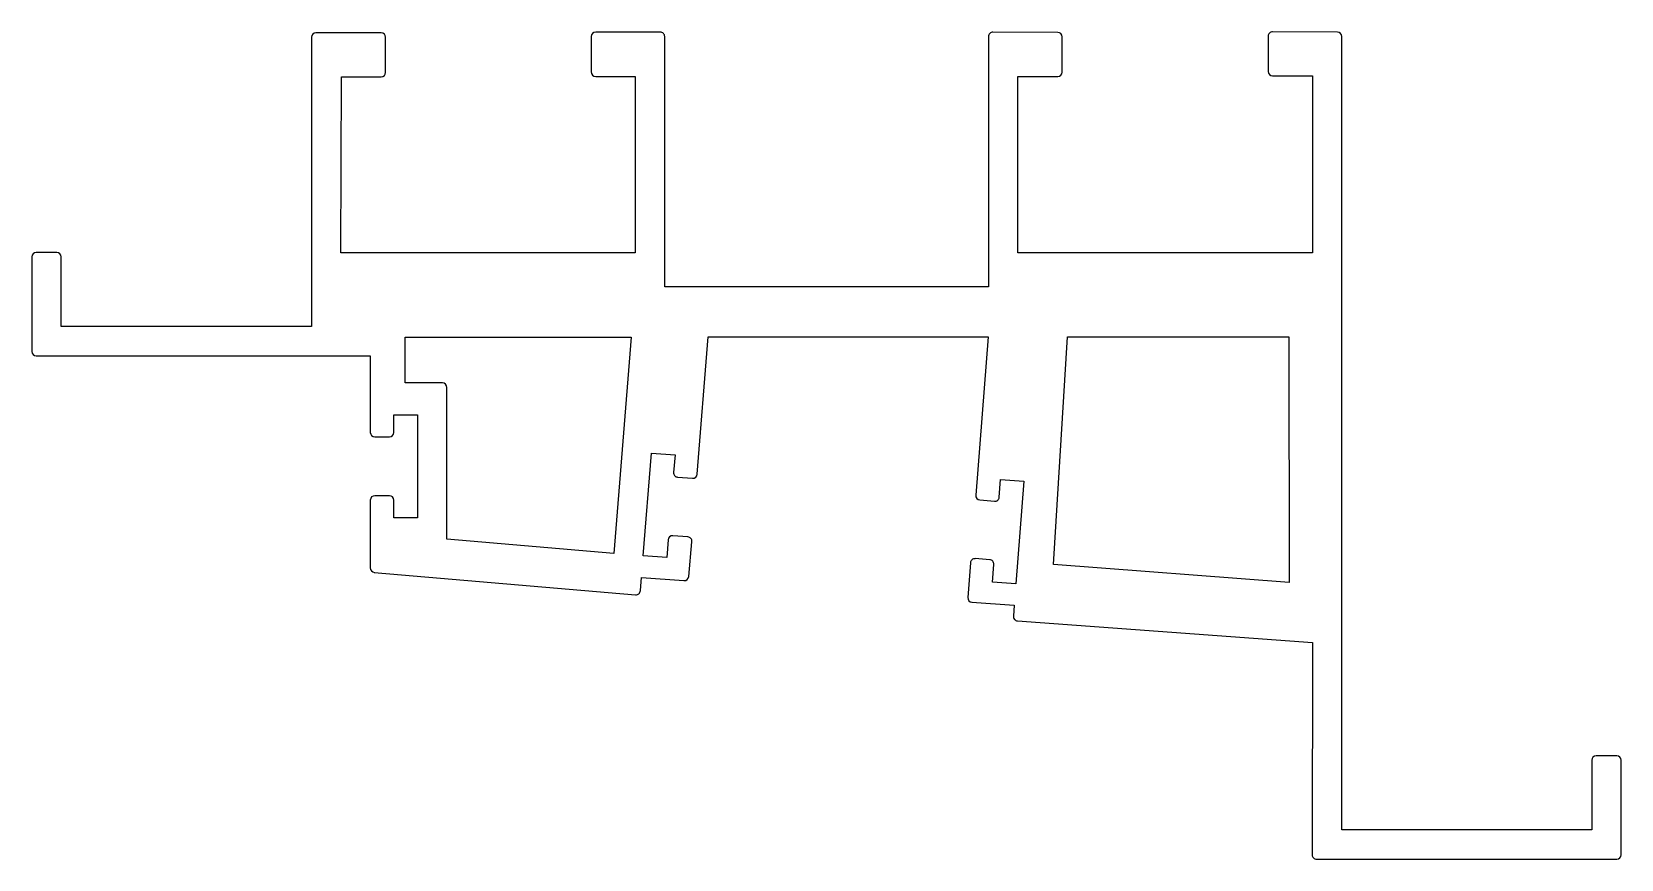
# Model space of a CAD drawing. Extents: x 1782 to 1890, y 1940 to 1996.
import ezdxf

# ---------------------------------------------------------------- set-up
doc = ezdxf.new("R2010")
doc.units = 0
doc.layers.get('0').update_dxf_attribs({"linetype": 'CONTINUOUS'})

msp = doc.modelspace()

# ---------------------------------------------------------------- linework, layer by layer
for p, q in [((1801.3, 1995.61), (1801.3, 1975.95)), ((1806.04, 1995.91), (1801.6, 1995.91)), ((1806.34, 1993.21), (1806.34, 1995.61)), ((1820.31, 1995.65), (1820.31, 1993.25)), ((1825, 1995.95), (1820.61, 1995.95)), ((1825.3, 1978.64), (1825.3, 1995.65)), ((1847.3, 1995.65), (1847.3, 1978.64)), ((1852, 1995.94), (1847.6, 1995.95)), ((1852.3, 1993.24), (1852.3, 1995.64)), ((1866.3, 1995.68), (1866.3, 1993.28)), ((1871, 1995.96), (1866.6, 1995.98)), ((1871.3, 1941.74), (1871.3, 1995.66)), ((1803.3, 1980.95), (1803.34, 1992.91)), ((1803.34, 1992.91), (1806.04, 1992.91)), ((1820.61, 1992.95), (1823.3, 1992.95)), ((1823.3, 1992.95), (1823.3, 1980.95)), ((1849.3, 1980.95), (1849.3, 1992.94)), ((1849.3, 1992.94), (1852, 1992.94)), ((1866.6, 1992.98), (1869.3, 1992.98)), ((1869.3, 1992.98), (1869.3, 1980.95)), ((1782.3, 1980.68), (1782.3, 1974.25)), ((1784, 1980.98), (1782.6, 1980.98)), ((1784.3, 1975.95), (1784.3, 1980.68)), ((1823.3, 1980.95), (1803.3, 1980.95)), ((1869.3, 1980.95), (1849.3, 1980.95)), ((1847.3, 1978.64), (1825.3, 1978.64)), ((1801.3, 1975.95), (1784.3, 1975.95)), ((1807.66, 1972.11), (1807.66, 1975.22)), ((1807.66, 1975.22), (1823.03, 1975.22)), ((1823.03, 1975.22), (1821.85, 1960.52)), ((1827.51, 1965.91), (1828.25, 1975.25)), ((1828.25, 1975.25), (1847.28, 1975.25)), ((1847.28, 1975.25), (1846.43, 1964.48)), ((1851.72, 1959.77), (1852.67, 1975.25)), ((1852.67, 1975.25), (1867.71, 1975.25)), ((1867.71, 1975.25), (1867.72, 1958.56)), ((1782.6, 1973.95), (1805.3, 1973.95)), ((1805.3, 1973.95), (1805.3, 1968.75)), ((1810.2, 1972.11), (1807.66, 1972.11)), ((1810.5, 1961.5), (1810.5, 1971.81)), ((1806.9, 1968.75), (1806.9, 1969.95)), ((1806.9, 1969.95), (1808.5, 1969.95)), ((1808.5, 1969.95), (1808.5, 1962.95)), ((1805.6, 1968.45), (1806.6, 1968.45)), ((1823.84, 1960.37), (1824.4, 1967.35)), ((1824.4, 1967.35), (1826, 1967.23)), ((1826, 1967.23), (1825.9, 1966.03)), ((1826.18, 1965.71), (1827.19, 1965.63)), ((1848.03, 1964.34), (1848.12, 1965.56)), ((1848.12, 1965.56), (1849.71, 1965.44)), ((1849.71, 1965.44), (1849.16, 1958.46)), ((1806.6, 1964.45), (1805.6, 1964.45)), ((1805.3, 1964.15), (1805.3, 1959.54)), ((1806.9, 1962.95), (1806.9, 1964.15)), ((1846.7, 1964.16), (1847.7, 1964.07)), ((1808.5, 1962.95), (1806.9, 1962.95)), ((1821.85, 1960.52), (1810.5, 1961.5)), ((1825.53, 1961.45), (1825.44, 1960.25)), ((1826.87, 1961.65), (1825.86, 1961.73)), ((1826.93, 1958.95), (1827.15, 1961.32)), ((1825.44, 1960.25), (1823.84, 1960.37)), ((1847.39, 1960.1), (1846.39, 1960.17)), ((1805.57, 1959.24), (1823.32, 1957.72)), ((1823.65, 1958), (1823.72, 1958.89)), ((1823.72, 1958.89), (1826.61, 1958.68)), ((1846.07, 1959.89), (1845.9, 1957.53)), ((1847.57, 1958.58), (1847.66, 1959.77)), ((1867.72, 1958.56), (1851.72, 1959.77)), ((1849.16, 1958.46), (1847.57, 1958.58)), ((1846.17, 1957.21), (1849.05, 1957)), ((1849.05, 1957), (1848.99, 1956.27)), ((1849.27, 1955.94), (1869.31, 1954.48)), ((1869.31, 1954.48), (1869.29, 1940.04)), ((1888.28, 1946.47), (1888.28, 1941.74)), ((1889.98, 1946.77), (1888.58, 1946.77)), ((1890.28, 1940.04), (1890.28, 1946.47)), ((1888.28, 1941.74), (1871.3, 1941.74)), ((1869.59, 1939.74), (1889.98, 1939.74))]:
    msp.add_line(p, q)
for centre, start, end in [((1801.6, 1995.61), 90, 180), ((1806.04, 1995.61), 0, 90), ((1820.61, 1995.65), 90.041, 180), ((1825, 1995.65), 0, 90.041), ((1847.6, 1995.65), 89.8889, 180), ((1852, 1995.64), 0, 89.8889), ((1866.6, 1995.68), 89.6921, 180), ((1871, 1995.66), 359.9986, 89.6921), ((1806.04, 1993.21), 270, 0), ((1820.61, 1993.25), 180, 270), ((1852, 1993.24), 270, 0), ((1866.6, 1993.28), 180, 270), ((1782.6, 1980.68), 90, 180), ((1784, 1980.68), 0, 90), ((1782.6, 1974.25), 180, 270), ((1810.2, 1971.81), 0, 90), ((1805.6, 1968.75), 180, 270), ((1806.6, 1968.75), 270, 0), ((1826.2, 1966.01), 175.3828, 265.615), ((1827.21, 1965.93), 265.615, 355.4552), ((1805.6, 1964.15), 90, 180), ((1806.6, 1964.15), 0, 90), ((1846.73, 1964.46), 175.4811, 264.5667), ((1847.73, 1964.37), 264.5667, 355.5883), ((1825.83, 1961.43), 85.6762, 175.2875), ((1826.85, 1961.35), 354.7057, 85.6762), ((1846.37, 1959.87), 85.6734, 175.8333), ((1847.36, 1959.8), 355.4811, 85.6734), ((1805.6, 1959.54), 180, 265.1033), ((1826.63, 1958.98), 265.7205, 354.7057), ((1823.35, 1958.02), 265.1033, 355.3885), ((1846.2, 1957.51), 175.8333, 265.7205), ((1849.29, 1956.24), 175.4811, 265.8215), ((1888.58, 1946.47), 90, 180), ((1889.98, 1946.47), 0, 90), ((1869.59, 1940.04), 179.9126, 270), ((1889.98, 1940.04), 270, 0)]:
    msp.add_arc(centre, 0.3, start, end)

doc.saveas('drawing.dxf')
